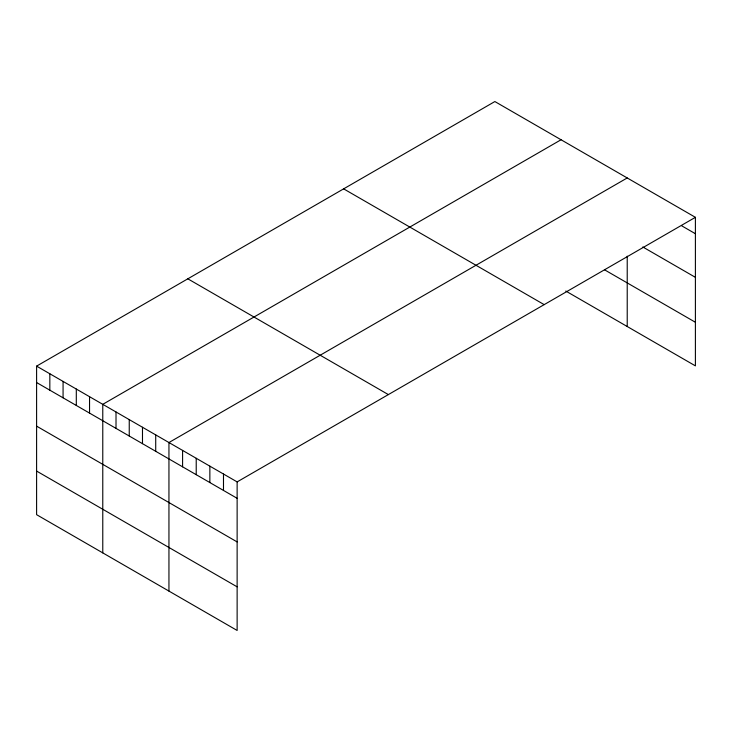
<?xml version="1.0" encoding="UTF-8"?>
<svg xmlns="http://www.w3.org/2000/svg" width="732" height="732" viewBox="0 0 732 732"><rect width="100%" height="100%" fill="white"/><g stroke="black" fill="none" stroke-linecap="round" stroke-linejoin="round"><path stroke-width="1.1" d="M36.6 366.128L237.131 481.903L237.131 630.453L36.6 514.678L36.6 366.128L494.869 101.547L695.4 217.322L695.4 365.872L565.772 291.034M561.041 139.757L102.773 404.329L102.773 552.88M627.223 177.958L168.946 442.54L168.946 591.09M237.131 481.903L695.4 217.322M681.767 225.859L695.4 233.728M642.806 246.968L695.4 277.337M604.531 269.806L695.4 322.263M343.637 188.856L544.169 304.631M187.831 278.819L388.363 394.594M36.6 382.534L237.131 498.309M36.6 426.143L237.131 541.918M36.6 471.069L237.131 586.844M627.223 256.163L627.223 326.509M223.489 474.034L223.489 490.44M209.855 466.156L209.855 482.571M196.222 458.287L196.222 474.693M182.588 450.409L182.588 466.824M155.715 434.9L155.715 451.305M142.484 427.259L142.484 443.665M129.244 419.619L129.244 436.025M116.013 411.979L116.013 428.385M89.542 396.689L89.542 413.104M76.302 389.049L76.302 405.464M63.071 381.409L63.071 397.824M49.831 373.768L49.831 390.174"/></g></svg>
